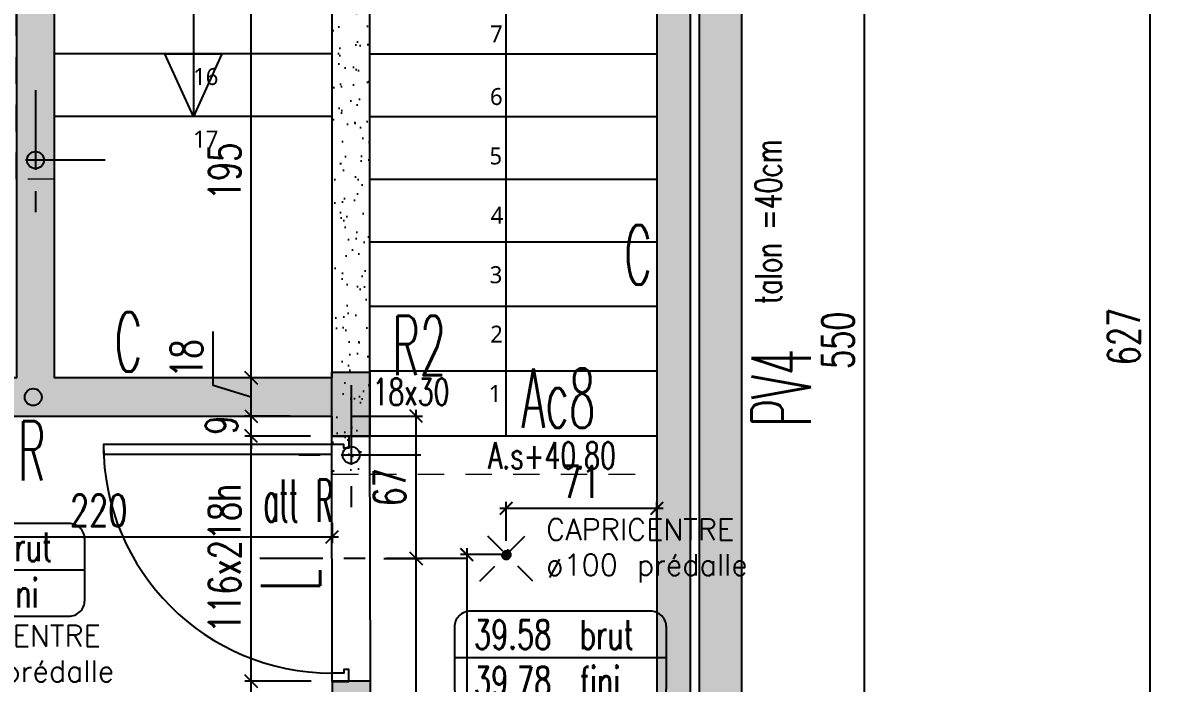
# Model space of a CAD drawing. Extents: x 308 to 787, y -199 to -146.
# Drawn here: x 371.88 to 377.29, y -167.62 to -164.51 of the extents above; entities that cross this region are included whole.
import ezdxf

# ---------------------------------------------------------------- set-up
doc = ezdxf.new("R2010")
doc.units = 0
doc.header["$LTSCALE"] = 0.5
doc.header["$MEASUREMENT"] = 0
for name, pattern in [('AXES2', [1.125, 0.75, -0.125, 0.125, -0.125]), ('CACHE', [0.375, 0.25, -0.125]), ('CACHE2', [0.1875, 0.125, -0.0625]), ('CONTINU', [0]), ('DISCONTINU2', [0.375, 0.25, -0.125])]:
    doc.linetypes.add(name, pattern=pattern)
doc.layers.get('0').update_dxf_attribs({"linetype": 'CONTINUOUS'})
doc.layers.get('DEFPOINTS').update_dxf_attribs({"linetype": 'CONTINUOUS'})
for name, color, linetype in [('1_AJSA_circulv', 142, 'CONTINUOUS'), ('_ SERTI RESERVATION', 210, 'CACHE'), ('AXES', 6, 'AXES2'), ('COTATION', 7, 'CONTINUOUS'), ('ELFOATTR', 7, 'CONTINUOUS'), ('HABILLAGE', 7, 'CONTINUOUS'), ('MURS', 3, 'CONTINUOUS'), ('POCHAGE', 254, 'CONTINUOUS'), ('POTEAUX', 1, 'CONTINUOUS'), ('POUTRES', 2, 'CONTINUOUS'), ('RAID', 1, 'CONTINUOUS'), ('RDC', 7, 'DISCONTINU2'), ('REPERAGE', 4, 'CONTINUOUS'), ('REPERE-CHAI', 4, 'CONTINUOUS'), ('REPERE-POUT', 4, 'CONTINUOUS'), ('REPERE-RAID', 4, 'CONTINUOUS')]:
    doc.layers.add(name, color=color, linetype=linetype)
doc.styles.add('ROMANS8', font='romans.shx', dxfattribs={"width": 0.7})
doc.styles.get("Standard").update_dxf_attribs({"font": 'txt.shx'})
doc.styles.add('Trebuchet MS_3', font='trebuc.ttf', dxfattribs={"height": 200})
doc.dimstyles.new('COT50 cm', dxfattribs={"dimtxt": 0.15, "dimasz": 0.06, "dimexe": 0.03, "dimexo": 0.1, "dimgap": 0.05, "dimtad": 1, "dimdec": 0, "dimlfac": 100, "dimzin": 0, "dimdsep": 46, "dimtxsty": 'ROMANS8', "dimblk1": 'OBLIQUE', "dimblk2": 'OBLIQUE', "dimsah": 1, "dimcen": 0.03, "dimdle": 0.03, "dimclrt": 1, "dimadec": 0, "dimazin": 0, "dimtfac": 1, "dimtdec": 0, "dimtmove": 0, "dimatfit": 3, "dimfxl": 0, "dimtolj": 1, "dimtzin": 0, "dimlwd": -1, "dimlwe": -1, "dimarcsym": 0})
pattern_1 = [(37.5, (-513.79323, 160.44126), (-0.004409535, 0.134877664), [0, -0.1064, 0, -0.119, 0, -0.11375]), (7.5, (-513.79323, 160.44126), (0.12388437, 0.197550225), [0, -0.0574, 0, -0.0959, 0, -0.03675]), (327.5, (-513.87933, 160.44126), (0.21798993, 0.000396134), [0, -0.035, 0, -0.126, 0, -0.1645]), (317.5, (-513.87933, 160.44126), (0.21042886, 0.06143729), [0, -0.0175, 0, -0.0826, 0, -0.0945])]

# ---------------------------------------------------------------- blocks, each defined once
blk = doc.blocks.new('139')
at = {"layer": 'HABILLAGE', "color": 7}
blk.add_line((-0.6648, 0), (0.6648, 0), dxfattribs=at)
at = {"layer": 'HABILLAGE'}
blk.add_lwpolyline([(-0.5648, -0.291), (0.5648, -0.291, 0.414214), (0.6648, -0.191), (0.6648, 0.191, 0.414214), (0.5648, 0.291), (-0.5648, 0.291, 0.414214), (-0.6648, 0.191), (-0.6648, -0.191, 0.414214)], format="xyb", close=True, dxfattribs=at)
at = {"layer": 'HABILLAGE', "color": 1, "width": 0.7}
for s, p in [('brut', (0.1215, 0.054)), ('fini', (0.1215, -0.237))]:
    blk.add_text(s, height=0.18, dxfattribs=at).set_placement(p)
for tag, p in [('NIVBRUT', (-0.5425, 0.054)), ('NIVFINI', (-0.5425, -0.237))]:
    blk.add_attdef(tag, p, '', height=0.18, dxfattribs=at)
blk = doc.blocks.new('_Oblique')
at = {"layer": 'COTATION', "color": 0, "lineweight": -2}
blk.add_line((-0.5, -0.5), (0.5, 0.5), dxfattribs=at)
blk = doc.blocks.new('*D307')
at = {"layer": 'COTATION', "color": 0, "transparency": 16777216}
for p, q in [((373.2423, -167.6074), (372.9297, -167.6074)), ((372.9597, -169.201), (372.9597, -167.5774)), ((373.167, -169.171), (372.9297, -169.171))]:
    blk.add_line(p, q, dxfattribs=at)
at = {"layer": 'DEFPOINTS', "color": 0, "transparency": 16777216}
for p in [(372.9597, -167.6074), (373.3423, -167.6074), (373.267, -169.171)]:
    blk.add_point(p, dxfattribs=at)
at = {"layer": 'COTATION', "color": 0, "transparency": 16777216, "xscale": 0.06, "yscale": 0.06, "zscale": 0.06}
for p, rotation in [((372.9597, -167.6074), 90), ((372.9597, -169.171), 270)]:
    blk.add_blockref('_Oblique', p, dxfattribs=dict(at, rotation=rotation))
at = {"layer": 'COTATION', "color": 1, "transparency": 16777216, "insert": (372.8347, -168.3892), "char_height": 0.15, "attachment_point": 5, "rotation": 90, "style": 'ROMANS8'}
blk.add_mtext('\\A1;156', dxfattribs=at)
blk = doc.blocks.new('*D308')
at = {"layer": 'COTATION', "color": 0, "transparency": 16777216}
for p, q in [((372.9597, -167.6374), (372.9597, -166.4224)), ((373.2389, -166.4524), (372.9297, -166.4524)), ((373.2423, -167.6074), (372.9297, -167.6074))]:
    blk.add_line(p, q, dxfattribs=at)
at = {"layer": 'DEFPOINTS', "color": 0, "transparency": 16777216}
for p in [(372.9597, -166.4524), (373.3389, -166.4524), (373.3423, -167.6074)]:
    blk.add_point(p, dxfattribs=at)
at = {"layer": 'COTATION', "color": 0, "transparency": 16777216, "xscale": 0.06, "yscale": 0.06, "zscale": 0.06}
for p, rotation in [((372.9597, -166.4524), 90), ((372.9597, -167.6074), 270)]:
    blk.add_blockref('_Oblique', p, dxfattribs=dict(at, rotation=rotation))
at = {"layer": 'COTATION', "color": 1, "transparency": 16777216, "insert": (372.8347, -167.0287), "char_height": 0.15, "attachment_point": 5, "rotation": 90, "style": 'ROMANS8'}
blk.add_mtext('\\A1;116x218h', dxfattribs=at)
blk = doc.blocks.new('*D309')
at = {"layer": 'COTATION', "color": 0, "transparency": 16777216}
for p, q in [((372.9597, -166.3591), (372.9597, -166.2991)), ((373.143, -166.3591), (372.9297, -166.3591)), ((372.9597, -166.4524), (372.9597, -166.3591)), ((373.2389, -166.4524), (372.9297, -166.4524)), ((372.9597, -166.4524), (372.9597, -166.5124))]:
    blk.add_line(p, q, dxfattribs=at)
at = {"layer": 'DEFPOINTS', "color": 0, "transparency": 16777216}
for p in [(372.9597, -166.3591), (373.243, -166.3591), (373.3389, -166.4524)]:
    blk.add_point(p, dxfattribs=at)
at = {"layer": 'COTATION', "color": 0, "transparency": 16777216, "xscale": 0.06, "yscale": 0.06, "zscale": 0.06}
for p, rotation in [((372.9597, -166.3591), 270), ((372.9597, -166.4524), 90)]:
    blk.add_blockref('_Oblique', p, dxfattribs=dict(at, rotation=rotation))
at = {"layer": 'COTATION', "color": 1, "transparency": 16777216, "insert": (372.8196, -166.4009), "char_height": 0.15, "attachment_point": 5, "rotation": 90, "style": 'ROMANS8'}
blk.add_mtext('\\A1;9', dxfattribs=at)
blk = doc.blocks.new('*D310')
at = {"layer": 'COTATION', "color": 0, "transparency": 16777216}
for p, q in [((372.7797, -166.2148), (372.7797, -165.9598)), ((372.9597, -166.3891), (372.9597, -166.1485)), ((372.9597, -166.2688), (372.7797, -166.2148)), ((373.0972, -166.1785), (372.9297, -166.1785)), ((373.143, -166.3591), (372.9297, -166.3591))]:
    blk.add_line(p, q, dxfattribs=at)
at = {"layer": 'DEFPOINTS', "color": 0, "transparency": 16777216}
for p in [(372.9597, -166.1785), (373.1972, -166.1785), (373.243, -166.3591)]:
    blk.add_point(p, dxfattribs=at)
at = {"layer": 'COTATION', "color": 0, "transparency": 16777216, "xscale": 0.06, "yscale": 0.06, "zscale": 0.06}
for p, rotation in [((372.9597, -166.1785), 90), ((372.9597, -166.3591), 270)]:
    blk.add_blockref('_Oblique', p, dxfattribs=dict(at, rotation=rotation))
at = {"layer": 'COTATION', "color": 1, "transparency": 16777216, "insert": (372.6547, -166.0873), "char_height": 0.15, "attachment_point": 5, "rotation": 90, "style": 'ROMANS8'}
blk.add_mtext('\\A1;18', dxfattribs=at)
blk = doc.blocks.new('*D311')
at = {"layer": 'COTATION', "color": 0, "transparency": 16777216}
for p, q in [((372.9597, -166.2085), (372.9597, -164.2017)), ((373.2405, -164.2317), (372.9297, -164.2317)), ((373.0972, -166.1785), (372.9297, -166.1785))]:
    blk.add_line(p, q, dxfattribs=at)
at = {"layer": 'DEFPOINTS', "color": 0, "transparency": 16777216}
for p in [(372.9597, -164.2317), (373.3405, -164.2317), (373.1972, -166.1785)]:
    blk.add_point(p, dxfattribs=at)
at = {"layer": 'COTATION', "color": 0, "transparency": 16777216, "xscale": 0.06, "yscale": 0.06, "zscale": 0.06}
for p, rotation in [((372.9597, -164.2317), 90), ((372.9597, -166.1785), 270)]:
    blk.add_blockref('_Oblique', p, dxfattribs=dict(at, rotation=rotation))
at = {"layer": 'COTATION', "color": 1, "transparency": 16777216, "insert": (372.8347, -165.2051), "char_height": 0.15, "attachment_point": 5, "rotation": 90, "style": 'ROMANS8'}
blk.add_mtext('\\A1;195', dxfattribs=at)
blk = doc.blocks.new('*D319')
at = {"layer": 'COTATION', "color": 0, "transparency": 16777216}
for p, q in [((377.2016, -162.8513), (377.1716, -162.8513)), ((377.2016, -169.1463), (377.2016, -162.8213)), ((376.8599, -169.1163), (377.2316, -169.1163))]:
    blk.add_line(p, q, dxfattribs=at)
at = {"layer": 'DEFPOINTS', "color": 0, "transparency": 16777216}
for p in [(377.2016, -162.8513), (377.2901, -162.8513), (376.7599, -169.1163)]:
    blk.add_point(p, dxfattribs=at)
at = {"layer": 'COTATION', "color": 0, "transparency": 16777216, "xscale": 0.06, "yscale": 0.06, "zscale": 0.06}
for p, rotation in [((377.2016, -162.8513), 90), ((377.2016, -169.1163), 270)]:
    blk.add_blockref('_Oblique', p, dxfattribs=dict(at, rotation=rotation))
at = {"layer": 'COTATION', "color": 1, "transparency": 16777216, "insert": (377.0766, -165.9838), "char_height": 0.15, "attachment_point": 5, "rotation": 90, "style": 'ROMANS8'}
blk.add_mtext('\\A1;627', dxfattribs=at)
blk = doc.blocks.new('*D596')
at = {"layer": 'COTATION', "color": 0, "transparency": 16777216}
for p, q in [((371.1397, -166.6281), (371.1397, -166.9581)), ((373.3412, -166.8616), (373.3412, -166.9581)), ((371.1097, -166.9281), (373.3712, -166.9281))]:
    blk.add_line(p, q, dxfattribs=at)
at = {"layer": 'DEFPOINTS', "color": 0, "transparency": 16777216}
for p in [(371.1397, -166.2578), (373.3412, -166.7616), (373.3412, -166.9281)]:
    blk.add_point(p, dxfattribs=at)
at = {"layer": 'COTATION', "color": 0, "transparency": 16777216, "xscale": 0.06, "yscale": 0.06, "zscale": 0.06, "rotation": 180}
blk.add_blockref('_Oblique', (371.1397, -166.9281), dxfattribs=at)
at = {"layer": 'COTATION', "color": 0, "transparency": 16777216, "xscale": 0.06, "yscale": 0.06, "zscale": 0.06}
blk.add_blockref('_Oblique', (373.3412, -166.9281), dxfattribs=at)
at = {"layer": 'COTATION', "color": 1, "transparency": 16777216, "insert": (372.2404, -166.8031), "char_height": 0.15, "attachment_point": 5, "style": 'ROMANS8'}
blk.add_mtext('\\A1;220', dxfattribs=at)
blk = doc.blocks.new('*D799')
at = {"layer": 'COTATION', "color": 0, "transparency": 16777216}
for p, q in [((375.8531, -168.7812), (375.8531, -163.2213)), ((375.373, -163.2513), (375.8831, -163.2513)), ((375.273, -168.7512), (375.8831, -168.7512))]:
    blk.add_line(p, q, dxfattribs=at)
at = {"layer": 'DEFPOINTS', "color": 0, "transparency": 16777216}
for p in [(375.273, -163.2513), (375.8531, -163.2513), (375.173, -168.7512)]:
    blk.add_point(p, dxfattribs=at)
at = {"layer": 'COTATION', "color": 0, "transparency": 16777216, "xscale": 0.06, "yscale": 0.06, "zscale": 0.06}
for p, rotation in [((375.8531, -163.2513), 90), ((375.8531, -168.7512), 270)]:
    blk.add_blockref('_Oblique', p, dxfattribs=dict(at, rotation=rotation))
at = {"layer": 'COTATION', "color": 1, "transparency": 16777216, "insert": (375.7281, -166.0012), "char_height": 0.15, "attachment_point": 5, "rotation": 90, "style": 'ROMANS8'}
blk.add_mtext('\\A1;550', dxfattribs=at)
blk = doc.blocks.new('A$C6B096A38')
at = {"layer": 'POCHAGE'}
h = blk.add_hatch(dxfattribs=at)
h.set_pattern_fill('AR-SAND', color=0, scale=0.07)
h.set_pattern_definition(pattern_1)
h.paths.add_polyline_path([(28.9369, -2.21), (15.7638, -2.21), (9.42, -2.21), (9.42, -2.39), (13.0197, -2.39), (13.0197, -5.2993), (13.1997, -5.2993), (13.1997, -5.1293), (14.397, -5.1293), (14.397, -6.865), (14.577, -6.865), (14.577, -4.9493), (13.1997, -4.9493), (13.1997, -2.39), (15.7735, -2.39), (15.7735, -6.865), (15.9535, -6.865), (15.9535, -2.39), (21.857, -2.39), (21.857, -7.07), (22.0369, -7.07), (22.0375, -2.4101), (23.6379, -2.4101), (23.6373, -4.3102), (23.818, -4.3102), (23.818, -2.39), (25.7556, -2.3901), (25.7556, -4.8004), (25.9357, -4.8004), (25.9357, -2.41), (28.7769, -2.41), (28.7769, -8.975), (28.9369, -8.975)])
h = blk.add_hatch(dxfattribs=at)
h.set_pattern_fill('AR-SAND', color=0, scale=0.07)
h.set_pattern_definition(pattern_1)
h.paths.add_polyline_path([(29.1769, -2.39), (29.5169, -2.39), (29.5169, -2.21), (28.9769, -2.21), (28.9769, -8.975), (29.7019, -8.975), (29.7019, -8.795), (29.1769, -8.795)])
h = blk.add_hatch(dxfattribs=at)
h.set_pattern_fill('AR-SAND', color=0, scale=0.07)
h.set_pattern_definition(pattern_1)
h.paths.add_polyline_path([(27.4246, -3.7904), (27.2446, -3.7904), (27.2446, -6.1908), (27.4246, -6.1908)])
at = {"layer": 'AXES', "color": 1}
for p, q in [((25.8459, -4.3816), (25.8459, -5.0393)), ((26.1747, -4.7104), (25.517, -4.7104)), ((27.3349, -5.7719), (27.3349, -6.4296)), ((27.6637, -6.1008), (27.006, -6.1008))]:
    blk.add_line(p, q, dxfattribs=at)
at = {"layer": 'RAID'}
for centre in [(25.8459, -4.7104), (27.3349, -6.1008)]:
    blk.add_circle(centre, 0.04, dxfattribs=at)
at = {"layer": 'RDC', "linetype": 'CACHE', "lineweight": 15}
for points in [[(15.7638, -2.21), (28.9369, -2.21), (28.9369, -8.975), (28.7769, -8.975), (28.7769, -2.41), (25.9357, -2.41), (25.9357, -4.8004), (25.7556, -4.8004), (25.7556, -2.3901), (23.818, -2.39), (23.818, -4.3102), (23.6373, -4.3102), (23.6379, -2.4101), (22.0375, -2.4101), (22.0369, -7.07), (21.857, -7.07), (21.857, -2.39), (15.9535, -2.39)], [(28.7769, -6.0108), (27.4246, -6.0108)], [(27.4246, -6.1908), (28.7769, -6.1908)]]:
    blk.add_lwpolyline(points, dxfattribs=at)
for points in [[(29.1769, -8.795), (29.1769, -2.39), (29.5169, -2.39), (29.5169, -2.21), (28.9769, -2.21), (28.9769, -8.975), (29.7019, -8.975), (29.7019, -8.795)], [(27.2446, -6.1908), (27.4246, -6.1908), (27.4246, -3.7904), (27.2446, -3.7904)]]:
    blk.add_lwpolyline(points, close=True, dxfattribs=at)
blk = doc.blocks.new('A$C107C5660')
for p, q in [((0, 0), (0, 0.07)), ((1.0196, 0), (1.0196, 0.07))]:
    blk.add_line(p, q)
for points in [[(0, 0.07), (0.0175, 0.07), (0.0175, 0.07), (0.05, 0.07), (0.05, 0.05), (0.035, 0.05), (0.035, 0), (0.025, 0), (0.025, 0), (0, 0)], [(1.0196, 0.07), (0.9871, 0.07), (0.9871, 0.07), (0.9696, 0.07), (0.9696, 0.05), (0.9846, 0.05), (0.9846, 0), (0.9946, 0), (0.9946, 0), (1.0196, 0)]]:
    blk.add_lwpolyline(points)
blk.add_lwpolyline([(0.075, 0), (0.035, 0), (0.035, -0.9496), (0.075, -0.9496)], close=True)
blk.add_arc((0.035, 0), 0.9496, 269.999, 359.999)
blk = doc.blocks.new('*D1008')
at = {"layer": 'COTATION', "color": 0, "transparency": 16777216}
for p, q in [((373.5849, -167.0297), (373.7679, -167.0297)), ((373.7379, -169.2009), (373.7379, -166.9997)), ((373.7379, -169.1709), (373.7679, -169.1709))]:
    blk.add_line(p, q, dxfattribs=at)
at = {"layer": 'DEFPOINTS', "color": 0, "transparency": 16777216}
for p in [(373.4849, -167.0297), (373.7379, -167.0297), (373.641, -169.1709)]:
    blk.add_point(p, dxfattribs=at)
at = {"layer": 'COTATION', "color": 0, "transparency": 16777216, "xscale": 0.06, "yscale": 0.06, "zscale": 0.06}
for p, rotation in [((373.7379, -167.0297), 90), ((373.7379, -169.1709), 270)]:
    blk.add_blockref('_Oblique', p, dxfattribs=dict(at, rotation=rotation))
at = {"layer": 'COTATION', "color": 1, "transparency": 16777216, "insert": (373.6129, -168.1003), "char_height": 0.15, "attachment_point": 5, "rotation": 90, "style": 'ROMANS8'}
blk.add_mtext('\\A1;214', dxfattribs=at)
blk = doc.blocks.new('*D1009')
at = {"layer": 'COTATION', "color": 0, "transparency": 16777216}
for p, q in [((373.4379, -166.3591), (373.7679, -166.3591)), ((373.7379, -167.0597), (373.7379, -166.3291)), ((373.5849, -167.0297), (373.7679, -167.0297))]:
    blk.add_line(p, q, dxfattribs=at)
at = {"layer": 'DEFPOINTS', "color": 0, "transparency": 16777216}
for p in [(373.2753, -166.3591), (373.7379, -166.3591), (373.4849, -167.0297)]:
    blk.add_point(p, dxfattribs=at)
at = {"layer": 'COTATION', "color": 0, "transparency": 16777216, "xscale": 0.06, "yscale": 0.06, "zscale": 0.06}
for p, rotation in [((373.7379, -166.3591), 90), ((373.7379, -167.0297), 270)]:
    blk.add_blockref('_Oblique', p, dxfattribs=dict(at, rotation=rotation))
at = {"layer": 'COTATION', "color": 1, "transparency": 16777216, "insert": (373.6129, -166.6944), "char_height": 0.15, "attachment_point": 5, "rotation": 90, "style": 'ROMANS8'}
blk.add_mtext('\\A1;67', dxfattribs=at)
blk = doc.blocks.new('Ldouille')
h = blk.add_hatch(color=256)
h.dxf.hatch_style = 1
h.paths.add_polyline_path([(8.8, 0, 1), (-8.8, 0, 1)])
for p, q in [((-50, 50), (50, -50)), ((50, 50), (-50, -50))]:
    blk.add_line(p, q)
blk.add_circle((0, 0), 8.82)
at = {"layer": 'ELFOATTR', "flags": 11}
for tag, p in [('LUM', (45.3, -4.4, 0)), ('NOM', (45.3, -21.2, 0))]:
    blk.add_attdef(tag, p, '', height=10, dxfattribs=at)
blk = doc.blocks.new('_ArchTick')
at = {"color": 0, "linetype": 'ByBlock', "const_width": 0.15}
blk.add_lwpolyline([(-0.5, -0.5), (0.5, 0.5)], dxfattribs=at)
blk = doc.blocks.new('*D1084')
at = {"layer": '_ SERTI RESERVATION', "color": 0, "linetype": 'CONTINU', "transparency": 16777216}
for p, q in [((374.1329, -166.7931), (374.903, -166.7931)), ((374.1629, -166.9463), (374.1629, -166.7631)), ((374.873, -166.9463), (374.873, -166.7631))]:
    blk.add_line(p, q, dxfattribs=at)
at = {"layer": 'DEFPOINTS', "color": 0, "linetype": 'CONTINU', "transparency": 16777216}
for p in [(374.873, -166.7931), (374.1629, -167.0463), (374.873, -167.0463)]:
    blk.add_point(p, dxfattribs=at)
at = {"layer": '_ SERTI RESERVATION', "color": 0, "linetype": 'CONTINU', "transparency": 16777216, "xscale": 0.06, "yscale": 0.06, "zscale": 0.06, "rotation": 180}
blk.add_blockref('_ArchTick', (374.1629, -166.7931), dxfattribs=at)
at = {"layer": '_ SERTI RESERVATION', "color": 0, "linetype": 'CONTINU', "transparency": 16777216, "xscale": 0.06, "yscale": 0.06, "zscale": 0.06}
blk.add_blockref('_ArchTick', (374.873, -166.7931), dxfattribs=at)
at = {"layer": '_ SERTI RESERVATION', "linetype": 'CONTINU', "transparency": 16777216, "insert": (374.518, -166.6681), "char_height": 0.15, "attachment_point": 5, "style": 'ROMANS8'}
blk.add_mtext('\\A1;71', dxfattribs=at)
blk = doc.blocks.new('*D1085')
at = {"layer": '_ SERTI RESERVATION', "color": 0, "linetype": 'CONTINU', "transparency": 16777216}
for p, q in [((374.1718, -167.0111), (373.9468, -167.0111)), ((373.9768, -166.9811), (373.9768, -169.2009)), ((374.2068, -169.1709), (373.9468, -169.1709))]:
    blk.add_line(p, q, dxfattribs=at)
at = {"layer": 'DEFPOINTS', "color": 0, "linetype": 'CONTINU', "transparency": 16777216}
for p in [(374.2718, -167.0111), (373.9768, -169.1709), (374.3068, -169.1709)]:
    blk.add_point(p, dxfattribs=at)
at = {"layer": '_ SERTI RESERVATION', "color": 0, "linetype": 'CONTINU', "transparency": 16777216, "xscale": 0.06, "yscale": 0.06, "zscale": 0.06}
for p, rotation in [((373.9768, -167.0111), 90), ((373.9768, -169.1709), 270)]:
    blk.add_blockref('_ArchTick', p, dxfattribs=dict(at, rotation=rotation))
at = {"layer": '_ SERTI RESERVATION', "linetype": 'CONTINU', "transparency": 16777216, "insert": (373.8518, -168.091), "char_height": 0.15, "attachment_point": 5, "rotation": 90, "style": 'ROMANS8'}
blk.add_mtext('\\A1;216', dxfattribs=at)

msp = doc.modelspace()

# ---------------------------------------------------------------- hatches: boundary and pattern name
at = {"layer": 'POCHAGE'}
msp.add_hatch(color=256, dxfattribs=at).paths.add_polyline_path([(374.873, -162.8514), (374.873, -169.1709), (373.5228, -169.1709), (373.5228, -167.6074), (373.3423, -167.6074), (373.3428, -169.171), (372.898, -169.1709), (372.898, -169.3513), (375.033, -169.3512), (375.033, -162.6513), (353.2359, -162.6513), (353.2359, -160.4413), (346.1362, -160.4413), (346.1362, -160.6413), (353.0362, -160.6413), (353.0355, -167.7513), (353.2362, -167.7513), (353.2362, -162.8513)])
h = msp.add_hatch(color=256, dxfattribs=at)
h.dxf.hatch_style = 1
h.paths.add_polyline_path([(372.0318, -166.1785), (372.0318, -162.8514), (371.8518, -162.8514), (371.8518, -166.1787), (371.1396, -166.1787), (371.1397, -166.3584), (371.1397, -166.3584), (373.3399, -166.3591), (373.3399, -166.1785)])
h = msp.add_hatch(color=256, dxfattribs=at)
h.dxf.hatch_style = 1
h.paths.add_polyline_path([(373.3405, -166.3591), (373.3405, -166.436), (373.3405, -166.4524), (373.5199, -166.4517), (373.5199, -166.1517), (373.3399, -166.1517), (373.3403, -166.3591)])
h.paths.add_polyline_path([(373.3928, -164.3622, -1), (373.4728, -164.3622, -1)], flags=17)
at = {"layer": 'POTEAUX'}
h = msp.add_hatch(color=256, dxfattribs=at)
h.dxf.hatch_style = 1
h.paths.add_polyline_path([(373.5199, -166.4517), (373.3405, -166.4524), (373.3399, -166.1517), (373.5199, -166.1517)])
at = {"layer": 'RAID'}
msp.add_hatch(color=256, dxfattribs=at).paths.add_polyline_path([(371.8917, -166.269, -1), (371.9717, -166.269, -1)])

# ---------------------------------------------------------------- linework, layer by layer
at = {"layer": '1_AJSA_circulv', "ltscale": 10}
for p, q in [((373.3408, -164.6517), (372.0328, -164.6517)), ((373.3408, -164.9467), (372.0328, -164.9467))]:
    msp.add_line(p, q, dxfattribs=at)
at = {"layer": '1_AJSA_circulv', "linetype": 'CACHE2', "ltscale": 100}
for p, q in [((373.5209, -164.6517), (374.873, -164.6517)), ((373.5209, -164.9467), (374.873, -164.9467)), ((373.5209, -165.2417), (374.873, -165.2417)), ((373.5209, -165.5367), (374.873, -165.5367)), ((374.873, -165.8417), (373.5209, -165.8417)), ((374.873, -166.1467), (373.5209, -166.1467))]:
    msp.add_line(p, q, dxfattribs=at)
msp.add_lwpolyline([(374.1622, -166.4517), (374.1622, -163.5415), (372.6868, -163.5415), (372.6868, -164.9467), (372.5531, -164.6517), (372.8205, -164.6517), (372.6868, -164.9467)], dxfattribs=at)
at = {"layer": 'AXES', "color": 1}
msp.add_line((373.972, -167.0297), (373.0011, -167.0297), dxfattribs=at)
at = {"layer": 'MURS'}
for points in [[(353.2362, -162.8513), (374.873, -162.8514), (374.873, -169.1709), (373.5228, -169.1709), (373.5228, -167.6074), (373.3423, -167.6074), (373.3428, -169.171), (372.898, -169.171), (372.898, -169.3513), (375.033, -169.3512), (375.033, -162.6513)], [(371.8518, -162.8514), (371.8518, -166.1787), (371.1396, -166.1787), (371.1397, -166.3591), (373.3405, -166.3591), (373.3405, -166.4524), (373.5199, -166.4527), (373.5199, -164.2317), (373.3399, -164.2317), (373.3399, -166.1785), (372.0318, -166.1785), (372.0318, -162.8514)]]:
    msp.add_lwpolyline(points, dxfattribs=at)
at = {"layer": 'POTEAUX'}
msp.add_lwpolyline([(373.5199, -166.4517), (373.3405, -166.4524), (373.3399, -166.1517), (373.5199, -166.1517)], close=True, dxfattribs=at)
at = {"layer": 'POUTRES'}
for p, q in [((375.073, -163.2312), (375.073, -168.7512)), ((375.273, -163.2312), (375.273, -168.7512)), ((373.3423, -167.6074), (373.3405, -166.4524)), ((373.5228, -167.6074), (373.5197, -166.452))]:
    msp.add_line(p, q, dxfattribs=at)
at = {"layer": 'RAID'}
msp.add_circle((371.9317, -166.269), 0.04, dxfattribs=at)
at = {"layer": 'RDC', "linetype": 'ByBlock'}
msp.add_line((373.5205, -166.452), (374.8728, -166.452), dxfattribs=at)

# ---------------------------------------------------------------- block references
at = {"color": 1, "xscale": 1.135, "yscale": 1.135, "zscale": 1.135, "rotation": 270.0000613008058}
msp.add_blockref('A$C107C5660', (373.3405, -166.4524), dxfattribs=at)
at = {"layer": '_ SERTI RESERVATION', "xscale": -0.002500000019839044, "yscale": 0.002500000019839044, "zscale": 0.003999999999999999, "rotation": 180}
msp.add_blockref('Ldouille', (374.1629, -167.0111), dxfattribs=at)
at = {"layer": 'HABILLAGE', "color": 1, "xscale": 0.7521624, "yscale": 0.7521624, "zscale": 0.7521624}
for p in [(371.6744, -167.0831), (374.4185, -167.497)]:
    msp.add_blockref('139', p, dxfattribs=at).add_auto_attribs({'NIVBRUT': '39.58', 'NIVFINI': '39.78'})
at = {"layer": 'RDC'}
msp.add_blockref('A$C6B096A38', (346.0959, -160.4413), dxfattribs=at)

# ---------------------------------------------------------------- texts
at = {"color": 7, "style": 'Trebuchet MS_3'}
for s, p in [('7', (374.0863, -164.5973)), ('16', (372.6857, -164.798)), ('6', (374.0863, -164.8923)), ('17', (372.6857, -165.0926)), ('5', (374.0838, -165.1723)), ('4', (374.0895, -165.4523)), ('3', (374.085, -165.7323)), ('2', (374.0877, -166.0123)), ('1', (374.0801, -166.2923))]:
    msp.add_text(s, height=0.08, dxfattribs=at).set_placement(p)
at = {"layer": '_ SERTI RESERVATION', "linetype": 'ByBlock', "char_height": 0.1, "attachment_point": 1}
for insert in [(374.3513, -166.8428), (371.3628, -167.3438)]:
    msp.add_mtext_dynamic_manual_height_columns('CAPRICENTRE\\Pø100 prédalle', width=1.472691, gutter_width=7.9227, heights=[0], dxfattribs=dict(at, insert=insert))
at = {"layer": 'REPERAGE', "color": 1, "style": 'ROMANS8', "width": 0.7}
msp.add_text(' talon =40cm', height=0.125, rotation=90, dxfattribs=at).set_placement((375.4616, -165.8902))
msp.add_text('A.s+40.80', height=0.125, dxfattribs=at).set_placement((374.0767, -166.6068))
at = {"layer": 'REPERE-CHAI', "color": 4, "width": 0.519}
for p in [(374.7194, -165.7384), (372.3145, -166.1491)]:
    msp.add_text('C', height=0.28, dxfattribs=at).set_placement(p)
at = {"layer": 'REPERE-POUT', "width": 0.519}
for s, p in [('PV4', (375.5999, -166.4089)), ('L', (373.2851, -167.1841))]:
    msp.add_text(s, height=0.28, rotation=90, dxfattribs=at).set_placement(p)
msp.add_text('Ac8', height=0.28, dxfattribs=at).set_placement((374.235, -166.4138))
at = {"layer": 'REPERE-RAID', "color": 4}
for s, height, width, p in [('R2', 0.28, 0.519, (373.6247, -166.166)), ('R', 0.28, 0.519, (371.859, -166.6627)), ('att R', 0.2, 0.45, (373.0183, -166.8569))]:
    msp.add_text(s, height=height, dxfattribs=dict(at, width=width)).set_placement(p)
at = {"layer": 'REPERE-RAID', "color": 1, "style": 'ROMANS8', "width": 0.7}
msp.add_text('18x30', height=0.125, dxfattribs=at).set_placement((373.5316, -166.3063))

# ---------------------------------------------------------------- dimensions: what is measured, and where the dimension line sits
at = {"layer": '_ SERTI RESERVATION', "linetype": 'CONTINU'}
dim = msp.add_linear_dim(base=(374.873, -166.7931), p1=(374.1629, -167.0463), p2=(374.873, -167.0463), dimstyle='COT50 cm', override={"dimblk": 'ArchTick', "dimsah": 0, "dimclrt": 256, "dimfxl": 3}, dxfattribs=at)
dim.commit()
dim.dimension.update_dxf_attribs({"geometry": '*D1084', "text_midpoint": (374.518, -166.6681)})
dim = msp.add_linear_dim(base=(373.9768, -169.1709), p1=(374.2718, -167.0111), p2=(374.3068, -169.1709), angle=90, dimstyle='COT50 cm', override={"dimblk": 'ArchTick', "dimsah": 0, "dimclrt": 256, "dimfxl": 3}, dxfattribs=at)
dim.commit()
dim.dimension.update_dxf_attribs({"geometry": '*D1085', "text_midpoint": (373.8518, -168.091)})
at = {"layer": 'COTATION'}
for base, p1, p2, override, picture, middle in [((377.20162914, -162.85126498), (376.75990237, -169.116265), (377.29008403, -162.85126498), {"dimtmove": 1}, '*D319', (377.07662914, -165.98376499)), ((375.8531, -163.2513), (375.173, -168.7512), (375.273, -163.2513), {"dimtmove": 1}, '*D799', (375.7281, -166.0012)), ((372.9597, -164.2317), (373.1972, -166.1785), (373.3405, -164.2317), {"dimtmove": 1}, '*D311', (372.8347, -165.2051)), ((372.9597, -166.1785), (373.243, -166.3591), (373.1972, -166.1785), {"dimtmove": 1}, '*D310', (372.6547, -166.1648)), ((373.7379, -166.3591), (373.4849, -167.0297), (373.2753, -166.3591), {"dimtmove": 1, "dimfxl": 0.3}, '*D1009', (373.6129, -166.6944)), ((373.7379, -167.0297), (373.641, -169.1709), (373.4849, -167.0297), {"dimtmove": 1, "dimfxl": 0.3}, '*D1008', (373.6129, -168.1003))]:
    dim = msp.add_linear_dim(base=base, p1=p1, p2=p2, angle=90, dimstyle='COT50 cm', override=override, dxfattribs=at)
    dim.commit()
    dim.dimension.update_dxf_attribs({"geometry": picture, "text_midpoint": middle})
dim = msp.add_linear_dim(base=(373.3412, -166.9281), p1=(371.1397, -166.2578), p2=(373.3412, -166.7616), dimstyle='COT50 cm', override={"dimtmove": 1, "dimfxl": 0.3}, dxfattribs=at)
dim.commit()
dim.dimension.update_dxf_attribs({"geometry": '*D596', "text_midpoint": (372.2404, -166.8031)})
dim = msp.add_linear_dim(base=(372.9597, -166.3591), p1=(373.3389, -166.4524), p2=(373.243, -166.3591), angle=90, dimstyle='COT50 cm', override={"dimtmove": 1}, dxfattribs=at)
dim.commit()
dim.dimension.update_dxf_attribs({"geometry": '*D309', "text_midpoint": (372.9446, -166.4009), "dimtype": 160})
dim = msp.add_linear_dim(base=(372.959733579, -166.4524334613), p1=(373.3422537977, -167.6074334613), p2=(373.3389307489, -166.4524334613), angle=90, text='<>x218h', dimstyle='COT50 cm', override={"dimtmove": 1}, dxfattribs=at)
dim.commit()
dim.dimension.update_dxf_attribs({"geometry": '*D308', "text_midpoint": (372.959733579, -167.0286687014), "dimtype": 160})
dim = msp.add_linear_dim(base=(372.9597, -167.6074), p1=(373.267, -169.171), p2=(373.3423, -167.6074), angle=90, dimstyle='COT50 cm', dxfattribs=at)
dim.commit()
dim.dimension.update_dxf_attribs({"geometry": '*D307', "text_midpoint": (372.8347, -168.3892)})

doc.saveas('drawing.dxf')
